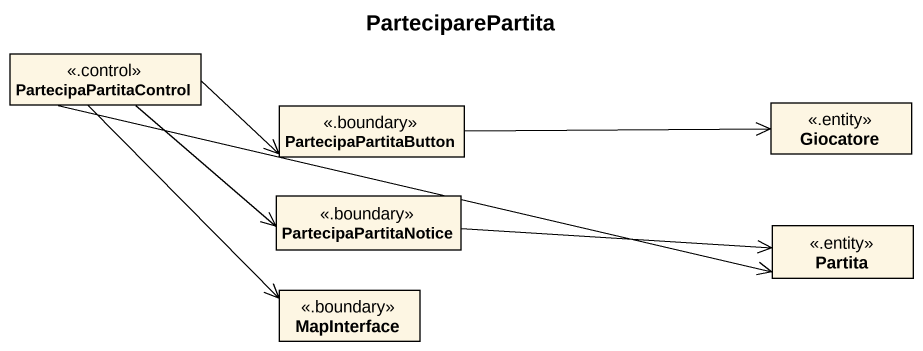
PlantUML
@startuml
title ParteciparePartita
hide circle
hide empty members
class PartecipaPartitaControl <<.control>>
class PartecipaPartitaButton <<.boundary>>
class Giocatore <<.entity>>
class PartecipaPartitaNotice <<.boundary>>
class Partita <<.entity>>
class MapInterface <<.boundary>>
PartecipaPartitaControl -right-> PartecipaPartitaButton
PartecipaPartitaControl -right-> PartecipaPartitaNotice
PartecipaPartitaControl -right-> Partita
PartecipaPartitaControl --> MapInterface
PartecipaPartitaButton -right-> Giocatore
PartecipaPartitaNotice -right-> Partita
@enduml
